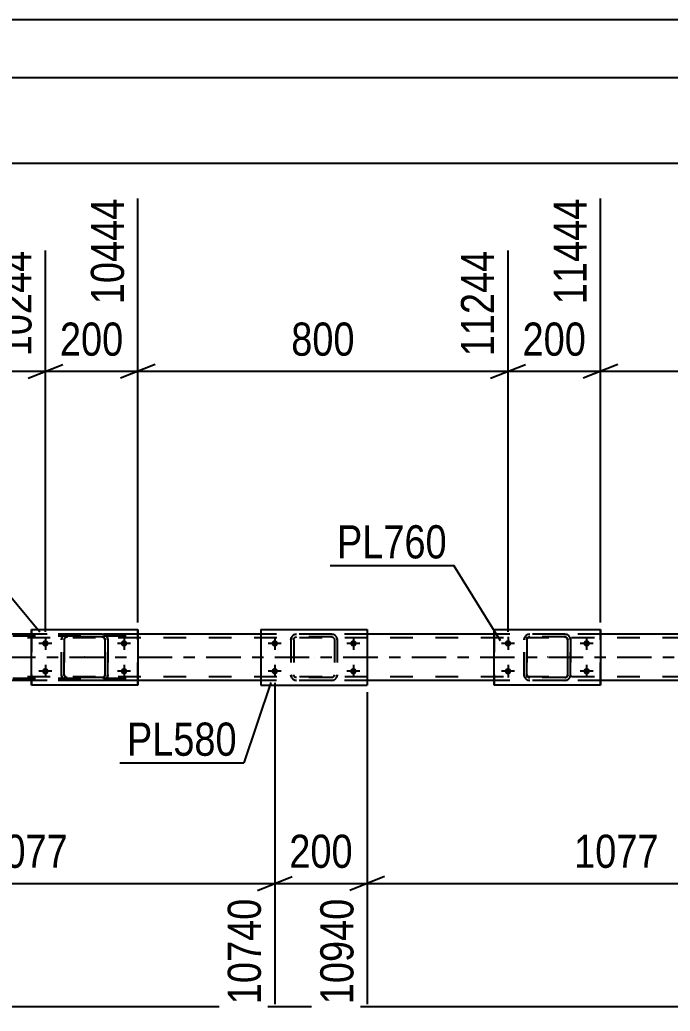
# Model space of a CAD drawing. Header units: millimetres. Extents: x -45 to 796, y -433 to 161.
# Drawn here: x 407.5 to 463.8, y 75.8 to 161.4 of the extents above; entities that cross this region are included whole.
import ezdxf

# ---------------------------------------------------------------- set-up
doc = ezdxf.new("R2010")
doc.units = ezdxf.units.MM
doc.linetypes.add('DXK_LINE_DOT2', pattern=[3.9198, 1.9599, -1.9599])
doc.linetypes.add('DXK_LINE_DOT3', pattern=[5.9187, 2.979, -0.9799, 0.9799, -0.9799])
doc.styles.add('Arial Narrow', font='ARIALN.TTF', dxfattribs={"height": 0.2})

# ---------------------------------------------------------------- blocks, each defined once
blk = doc.blocks.new('Unknown-814760973-1133')
at = {"color": 5, "linetype": 'Continuous'}
for p, q in [((795.855, 161.433), (-45.145, 161.433)), ((790.855, 156.433), (-40.145, 156.433))]:
    blk.add_line(p, q, dxfattribs=at)
blk = doc.blocks.new('Part-814760973-2641 - 2588')
at = {"color": 2, "linetype": 'Continuous'}
for p, q in [((448.551, 103.937), (448.551, 108.737)), ((448.551, 108.737), (448.551, 108.737)), ((448.551, 108.737), (457.751, 108.737)), ((457.751, 108.737), (457.751, 103.937)), ((448.551, 103.937), (448.551, 103.937)), ((457.751, 103.937), (448.551, 103.937))]:
    blk.add_line(p, q, dxfattribs=at)
at = {"color": 7, "linetype": 'DXK_LINE_DOT2'}
for p, q in [((448.551, 108.737), (448.551, 103.937)), ((448.551, 108.737), (448.551, 108.737)), ((457.751, 103.937), (457.751, 108.737)), ((448.551, 103.937), (448.551, 103.937))]:
    blk.add_line(p, q, dxfattribs=at)
blk = doc.blocks.new('Part-814760973-2642 - 2588')
at = {"color": 7, "linetype": 'DXK_LINE_DOT2'}
for p, q in [((451.146, 107.857), (451.183, 108.04)), ((451.187, 108.04), (451.151, 107.857)), ((451.457, 108.027), (451.405, 107.949)), ((451.409, 107.949), (451.461, 108.027)), ((451.443, 108.3), (451.626, 108.337)), ((451.443, 108.3), (451.447, 108.3)), ((451.631, 108.337), (451.447, 108.3)), ((451.534, 108.079), (451.457, 108.027)), ((451.461, 108.027), (451.539, 108.079)), ((451.626, 108.097), (451.534, 108.079)), ((451.539, 108.079), (451.631, 108.097)), ((454.671, 108.337), (451.626, 108.337)), ((454.671, 108.097), (451.626, 108.097)), ((454.666, 108.337), (454.85, 108.3)), ((454.758, 108.079), (454.666, 108.097)), ((454.855, 108.3), (454.671, 108.337)), ((454.671, 108.097), (454.763, 108.079)), ((454.758, 108.079), (454.763, 108.079)), ((454.836, 108.027), (454.758, 108.079)), ((454.763, 108.079), (454.841, 108.027)), ((454.888, 107.949), (454.836, 108.027)), ((454.841, 108.027), (454.893, 107.949)), ((455.11, 108.04), (455.146, 107.857)), ((455.151, 107.857), (455.114, 108.04)), ((451.146, 107.857), (451.151, 107.857)), ((451.146, 104.817), (451.146, 107.857)), ((451.151, 104.817), (451.151, 107.857)), ((451.405, 107.949), (451.386, 107.857)), ((451.391, 107.857), (451.386, 107.857)), ((451.386, 107.857), (451.386, 104.817)), ((451.391, 107.857), (451.409, 107.949)), ((451.391, 104.817), (451.391, 107.857)), ((454.906, 107.857), (454.888, 107.949)), ((454.893, 107.949), (454.911, 107.857)), ((454.911, 107.857), (454.906, 107.857)), ((454.906, 107.857), (454.906, 104.817)), ((454.911, 104.817), (454.911, 107.857)), ((455.151, 107.857), (455.146, 107.857)), ((455.146, 107.857), (455.146, 104.817)), ((455.151, 104.817), (455.151, 107.857)), ((451.151, 104.817), (451.146, 104.817)), ((451.183, 104.633), (451.146, 104.817)), ((451.151, 104.817), (451.187, 104.633)), ((451.386, 104.817), (451.391, 104.817)), ((451.386, 104.817), (451.405, 104.725)), ((451.409, 104.725), (451.391, 104.817)), ((451.405, 104.725), (451.457, 104.647)), ((451.461, 104.647), (451.409, 104.725)), ((451.457, 104.647), (451.534, 104.595)), ((451.539, 104.595), (451.461, 104.647)), ((451.534, 104.595), (451.626, 104.577)), ((451.631, 104.577), (451.539, 104.595)), ((454.671, 104.577), (451.626, 104.577)), ((454.666, 104.577), (454.758, 104.595)), ((454.763, 104.595), (454.671, 104.577)), ((454.758, 104.595), (454.836, 104.647)), ((454.758, 104.595), (454.763, 104.595)), ((454.841, 104.647), (454.763, 104.595)), ((454.836, 104.647), (454.888, 104.725)), ((454.893, 104.725), (454.841, 104.647)), ((454.888, 104.725), (454.906, 104.817)), ((454.911, 104.817), (454.893, 104.725)), ((454.906, 104.817), (454.911, 104.817)), ((455.146, 104.817), (455.11, 104.633)), ((455.114, 104.633), (455.151, 104.817)), ((455.146, 104.817), (455.151, 104.817)), ((451.443, 104.373), (451.447, 104.373)), ((451.626, 104.337), (451.443, 104.373)), ((451.447, 104.373), (451.631, 104.337)), ((454.671, 104.337), (451.626, 104.337)), ((454.85, 104.373), (454.666, 104.337)), ((454.671, 104.337), (454.855, 104.373))]:
    blk.add_line(p, q, dxfattribs=at)
at = {"color": 7, "linetype": 'DXK_LINE_DOT3'}
blk.add_line((453.154, 106.337), (453.143, 106.337), dxfattribs=at)
at = {"color": 7, "linetype": 'DXK_LINE_DOT2'}
for centre, start, end in [((451.626, 107.857), 112.5, 157.5), ((451.631, 107.857), 112.5, 157.5), ((454.666, 107.857), 22.5, 67.5), ((454.671, 107.857), 22.5, 67.5), ((451.626, 104.817), 202.5, 247.5), ((451.631, 104.817), 202.5, 247.5), ((454.666, 104.817), 292.5, 337.5), ((454.671, 104.817), 292.5, 337.5)]:
    blk.add_arc(centre, 0.48, start, end, dxfattribs=at)
blk = doc.blocks.new('Part-814760973-2647 - 2588')
at = {"color": 2, "linetype": 'Continuous'}
for p, q in [((408.551, 103.937), (408.551, 108.737)), ((408.551, 108.737), (408.551, 108.737)), ((408.551, 108.737), (417.751, 108.737)), ((417.751, 108.737), (417.751, 103.937)), ((408.551, 103.937), (408.551, 103.937)), ((417.751, 103.937), (408.551, 103.937))]:
    blk.add_line(p, q, dxfattribs=at)
at = {"color": 7, "linetype": 'DXK_LINE_DOT2'}
for p, q in [((408.551, 108.737), (408.551, 103.937)), ((408.551, 108.737), (408.551, 108.737)), ((417.751, 103.937), (417.751, 108.737)), ((408.551, 103.937), (408.551, 103.937))]:
    blk.add_line(p, q, dxfattribs=at)
blk = doc.blocks.new('Part-814760973-2648 - 2588')
at = {"color": 7, "linetype": 'DXK_LINE_DOT2'}
for p, q in [((411.146, 107.857), (411.183, 108.04)), ((411.188, 108.04), (411.151, 107.857)), ((411.457, 108.027), (411.405, 107.949)), ((411.409, 107.949), (411.461, 108.027)), ((411.443, 108.3), (411.626, 108.337)), ((411.443, 108.3), (411.447, 108.3)), ((411.631, 108.337), (411.447, 108.3)), ((411.535, 108.079), (411.457, 108.027)), ((411.461, 108.027), (411.539, 108.079)), ((411.626, 108.097), (411.535, 108.079)), ((411.539, 108.079), (411.631, 108.097)), ((414.671, 108.337), (411.626, 108.337)), ((414.671, 108.097), (411.626, 108.097)), ((414.666, 108.337), (414.85, 108.3)), ((414.758, 108.079), (414.666, 108.097)), ((414.855, 108.3), (414.671, 108.337)), ((414.671, 108.097), (414.763, 108.079)), ((414.758, 108.079), (414.763, 108.079)), ((414.836, 108.027), (414.758, 108.079)), ((414.763, 108.079), (414.841, 108.027)), ((414.888, 107.949), (414.836, 108.027)), ((414.841, 108.027), (414.893, 107.949)), ((415.11, 108.04), (415.146, 107.857)), ((415.151, 107.857), (415.114, 108.04)), ((411.146, 107.857), (411.151, 107.857)), ((411.146, 104.817), (411.146, 107.857)), ((411.151, 104.817), (411.151, 107.857)), ((411.405, 107.949), (411.386, 107.857)), ((411.391, 107.857), (411.386, 107.857)), ((411.386, 107.857), (411.386, 104.817)), ((411.391, 107.857), (411.409, 107.949)), ((411.391, 104.817), (411.391, 107.857)), ((414.906, 107.857), (414.888, 107.949)), ((414.893, 107.949), (414.911, 107.857)), ((414.911, 107.857), (414.906, 107.857)), ((414.906, 107.857), (414.906, 104.817)), ((414.911, 104.817), (414.911, 107.857)), ((415.151, 107.857), (415.146, 107.857)), ((415.146, 107.857), (415.146, 104.817)), ((415.151, 104.817), (415.151, 107.857)), ((411.151, 104.817), (411.146, 104.817)), ((411.183, 104.633), (411.146, 104.817)), ((411.151, 104.817), (411.188, 104.633)), ((411.386, 104.817), (411.391, 104.817)), ((411.386, 104.817), (411.405, 104.725)), ((411.409, 104.725), (411.391, 104.817)), ((411.405, 104.725), (411.457, 104.647)), ((411.461, 104.647), (411.409, 104.725)), ((411.457, 104.647), (411.535, 104.595)), ((411.539, 104.595), (411.461, 104.647)), ((411.535, 104.595), (411.626, 104.577)), ((411.631, 104.577), (411.539, 104.595)), ((414.671, 104.577), (411.626, 104.577)), ((414.666, 104.577), (414.758, 104.595)), ((414.763, 104.595), (414.671, 104.577)), ((414.758, 104.595), (414.836, 104.647)), ((414.758, 104.595), (414.763, 104.595)), ((414.841, 104.647), (414.763, 104.595)), ((414.836, 104.647), (414.888, 104.725)), ((414.893, 104.725), (414.841, 104.647)), ((414.888, 104.725), (414.906, 104.817)), ((414.911, 104.817), (414.893, 104.725)), ((414.906, 104.817), (414.911, 104.817)), ((415.146, 104.817), (415.11, 104.633)), ((415.114, 104.633), (415.151, 104.817)), ((415.146, 104.817), (415.151, 104.817)), ((411.443, 104.373), (411.447, 104.373)), ((411.626, 104.337), (411.443, 104.373)), ((411.447, 104.373), (411.631, 104.337)), ((414.671, 104.337), (411.626, 104.337)), ((414.85, 104.373), (414.666, 104.337)), ((414.671, 104.337), (414.855, 104.373))]:
    blk.add_line(p, q, dxfattribs=at)
at = {"color": 7, "linetype": 'DXK_LINE_DOT3'}
blk.add_line((413.154, 106.337), (413.143, 106.337), dxfattribs=at)
at = {"color": 7, "linetype": 'DXK_LINE_DOT2'}
for centre, start, end in [((411.626, 107.857), 112.5, 157.5), ((411.631, 107.857), 112.5, 157.5), ((414.666, 107.857), 22.5, 67.5), ((414.671, 107.857), 22.5, 67.5), ((411.626, 104.817), 202.5, 247.5), ((411.631, 104.817), 202.5, 247.5), ((414.666, 104.817), 292.5, 337.5), ((414.671, 104.817), 292.5, 337.5)]:
    blk.add_arc(centre, 0.48, start, end, dxfattribs=at)
blk = doc.blocks.new('Part-814760973-2679 - 2588')
at = {"color": 7, "linetype": 'DXK_LINE_DOT2'}
for p, q in [((401.103, 108.139), (401.077, 108.017)), ((401.077, 108.017), (401.077, 104.657)), ((401.247, 108.017), (401.26, 108.078)), ((401.247, 108.017), (401.247, 104.657)), ((401.26, 108.078), (401.297, 108.13)), ((401.418, 108.337), (401.287, 108.312)), ((401.297, 108.13), (401.328, 108.149)), ((401.328, 108.149), (401.352, 108.165)), ((401.352, 108.165), (401.418, 108.177)), ((416.747, 108.337), (401.418, 108.337)), ((416.747, 108.177), (401.418, 108.177)), ((405.124, 108.312), (404.993, 108.337)), ((404.993, 108.177), (405.058, 108.165)), ((405.058, 108.165), (405.114, 108.13)), ((405.114, 108.13), (405.151, 108.078)), ((405.151, 108.078), (405.163, 108.017)), ((405.163, 108.017), (405.163, 104.657)), ((405.334, 108.017), (405.308, 108.139)), ((405.334, 108.017), (405.334, 104.657)), ((401.077, 104.657), (401.103, 104.534)), ((401.26, 104.596), (401.247, 104.657)), ((401.297, 104.544), (401.26, 104.596)), ((401.352, 104.509), (401.297, 104.544)), ((405.083, 104.524), (405.114, 104.544)), ((405.151, 104.596), (405.114, 104.544)), ((405.163, 104.657), (405.151, 104.596)), ((405.308, 104.534), (405.334, 104.657)), ((401.287, 104.361), (401.418, 104.337)), ((401.418, 104.497), (401.352, 104.509)), ((416.747, 104.497), (401.418, 104.497)), ((416.747, 104.337), (401.418, 104.337)), ((404.993, 104.497), (405.058, 104.509)), ((404.993, 104.337), (405.124, 104.361)), ((405.058, 104.509), (405.083, 104.524))]:
    blk.add_line(p, q, dxfattribs=at)
for centre, start, end in [((401.405, 108.003), 110.75831, 155.68004), ((401.405, 104.671), 204.31996, 249.24168)]:
    blk.add_arc(centre, 0.331, start, end, dxfattribs=at)
blk = doc.blocks.new('Bolt-814760973-2854 - 2588')
at = {"linetype": 'Continuous'}
for points in [[(429.585, 107.257, -1), (429.585, 107.817, -1)], [(436.385, 107.257, -1), (436.385, 107.817, -1)], [(429.585, 104.857, -1), (429.585, 105.417, -1)], [(436.385, 104.857, -1), (436.385, 105.417, -1)]]:
    blk.add_hatch(color=1, dxfattribs=at).paths.add_polyline_path(points)
at = {"color": 1, "linetype": 'Continuous'}
for p, q in [((429.585, 108.097), (429.585, 106.977)), ((436.385, 108.097), (436.385, 106.977)), ((430.145, 107.537), (429.025, 107.537)), ((436.945, 107.537), (435.825, 107.537)), ((429.585, 105.697), (429.585, 104.577)), ((436.385, 105.697), (436.385, 104.577)), ((430.145, 105.137), (429.025, 105.137)), ((436.945, 105.137), (435.825, 105.137))]:
    blk.add_line(p, q, dxfattribs=at)
blk = doc.blocks.new('Bolt-814760973-2852 - 2588')
at = {"linetype": 'Continuous'}
for points in [[(449.471, 107.537), (449.477, 107.595), (449.495, 107.651), (449.525, 107.701), (449.564, 107.745), (449.611, 107.779), (449.665, 107.803), (449.722, 107.815), (449.78, 107.815), (449.838, 107.803), (449.891, 107.779), (449.938, 107.745), (449.978, 107.701), (450.007, 107.651), (450.025, 107.595), (450.031, 107.537), (450.025, 107.479), (450.007, 107.423), (449.978, 107.372), (449.938, 107.329), (449.891, 107.294), (449.838, 107.271), (449.78, 107.258), (449.722, 107.258), (449.665, 107.271), (449.611, 107.294), (449.564, 107.329), (449.525, 107.372), (449.495, 107.423), (449.477, 107.479)], [(456.271, 107.537), (456.277, 107.595), (456.295, 107.651), (456.325, 107.701), (456.364, 107.745), (456.411, 107.779), (456.465, 107.803), (456.522, 107.815), (456.58, 107.815), (456.638, 107.803), (456.691, 107.779), (456.738, 107.745), (456.778, 107.701), (456.807, 107.651), (456.825, 107.595), (456.831, 107.537), (456.825, 107.479), (456.807, 107.423), (456.778, 107.372), (456.738, 107.329), (456.691, 107.294), (456.638, 107.271), (456.58, 107.258), (456.522, 107.258), (456.465, 107.271), (456.411, 107.294), (456.364, 107.329), (456.325, 107.372), (456.295, 107.423), (456.277, 107.479)], [(449.471, 105.137), (449.477, 105.195), (449.495, 105.251), (449.525, 105.301), (449.564, 105.345), (449.611, 105.379), (449.665, 105.403), (449.722, 105.415), (449.78, 105.415), (449.838, 105.403), (449.891, 105.379), (449.938, 105.345), (449.978, 105.301), (450.007, 105.251), (450.025, 105.195), (450.031, 105.137), (450.025, 105.079), (450.007, 105.023), (449.978, 104.972), (449.938, 104.929), (449.891, 104.894), (449.838, 104.871), (449.78, 104.858), (449.722, 104.858), (449.665, 104.871), (449.611, 104.894), (449.564, 104.929), (449.525, 104.972), (449.495, 105.023), (449.477, 105.079)], [(456.271, 105.137), (456.277, 105.195), (456.295, 105.251), (456.325, 105.301), (456.364, 105.345), (456.411, 105.379), (456.465, 105.403), (456.522, 105.415), (456.58, 105.415), (456.638, 105.403), (456.691, 105.379), (456.738, 105.345), (456.778, 105.301), (456.807, 105.251), (456.825, 105.195), (456.831, 105.137), (456.825, 105.079), (456.807, 105.023), (456.778, 104.972), (456.738, 104.929), (456.691, 104.894), (456.638, 104.871), (456.58, 104.858), (456.522, 104.858), (456.465, 104.871), (456.411, 104.894), (456.364, 104.929), (456.325, 104.972), (456.295, 105.023), (456.277, 105.079)]]:
    blk.add_hatch(color=1, dxfattribs=at).paths.add_polyline_path(points)
at = {"color": 1, "linetype": 'Continuous'}
for p, q in [((449.751, 108.097), (449.751, 106.977)), ((456.551, 108.097), (456.551, 106.977)), ((450.311, 107.537), (449.191, 107.537)), ((457.111, 107.537), (455.991, 107.537)), ((449.751, 105.697), (449.751, 104.577)), ((456.551, 105.697), (456.551, 104.577)), ((450.311, 105.137), (449.191, 105.137)), ((457.111, 105.137), (455.991, 105.137))]:
    blk.add_line(p, q, dxfattribs=at)
blk = doc.blocks.new('Bolt-814760973-2853 - 2588')
at = {"linetype": 'Continuous'}
for points in [[(409.471, 107.537), (409.477, 107.595), (409.495, 107.651), (409.525, 107.701), (409.564, 107.745), (409.611, 107.779), (409.665, 107.803), (409.722, 107.815), (409.78, 107.815), (409.838, 107.803), (409.891, 107.779), (409.939, 107.745), (409.978, 107.701), (410.007, 107.651), (410.025, 107.595), (410.031, 107.537), (410.025, 107.479), (410.007, 107.423), (409.978, 107.372), (409.939, 107.329), (409.891, 107.294), (409.838, 107.271), (409.78, 107.258), (409.722, 107.258), (409.665, 107.271), (409.611, 107.294), (409.564, 107.329), (409.525, 107.372), (409.495, 107.423), (409.477, 107.479)], [(416.271, 107.537), (416.277, 107.595), (416.295, 107.651), (416.325, 107.701), (416.364, 107.745), (416.411, 107.779), (416.465, 107.803), (416.522, 107.815), (416.58, 107.815), (416.638, 107.803), (416.691, 107.779), (416.739, 107.745), (416.778, 107.701), (416.807, 107.651), (416.825, 107.595), (416.831, 107.537), (416.825, 107.479), (416.807, 107.423), (416.778, 107.372), (416.739, 107.329), (416.691, 107.294), (416.638, 107.271), (416.58, 107.258), (416.522, 107.258), (416.465, 107.271), (416.411, 107.294), (416.364, 107.329), (416.325, 107.372), (416.295, 107.423), (416.277, 107.479)], [(409.471, 105.137), (409.477, 105.195), (409.495, 105.251), (409.525, 105.301), (409.564, 105.345), (409.611, 105.379), (409.665, 105.403), (409.722, 105.415), (409.78, 105.415), (409.838, 105.403), (409.891, 105.379), (409.939, 105.345), (409.978, 105.301), (410.007, 105.251), (410.025, 105.195), (410.031, 105.137), (410.025, 105.079), (410.007, 105.023), (409.978, 104.972), (409.939, 104.929), (409.891, 104.894), (409.838, 104.871), (409.78, 104.858), (409.722, 104.858), (409.665, 104.871), (409.611, 104.894), (409.564, 104.929), (409.525, 104.972), (409.495, 105.023), (409.477, 105.079)], [(416.271, 105.137), (416.277, 105.195), (416.295, 105.251), (416.325, 105.301), (416.364, 105.345), (416.411, 105.379), (416.465, 105.403), (416.522, 105.415), (416.58, 105.415), (416.638, 105.403), (416.691, 105.379), (416.739, 105.345), (416.778, 105.301), (416.807, 105.251), (416.825, 105.195), (416.831, 105.137), (416.825, 105.079), (416.807, 105.023), (416.778, 104.972), (416.739, 104.929), (416.691, 104.894), (416.638, 104.871), (416.58, 104.858), (416.522, 104.858), (416.465, 104.871), (416.411, 104.894), (416.364, 104.929), (416.325, 104.972), (416.295, 105.023), (416.277, 105.079)]]:
    blk.add_hatch(color=1, dxfattribs=at).paths.add_polyline_path(points)
at = {"color": 1, "linetype": 'Continuous'}
for p, q in [((409.751, 108.097), (409.751, 106.977)), ((416.551, 108.097), (416.551, 106.977)), ((410.311, 107.537), (409.191, 107.537)), ((417.111, 107.537), (415.991, 107.537)), ((409.751, 105.697), (409.751, 104.577)), ((416.551, 105.697), (416.551, 104.577)), ((410.311, 105.137), (409.191, 105.137)), ((417.111, 105.137), (415.991, 105.137))]:
    blk.add_line(p, q, dxfattribs=at)
blk = doc.blocks.new('Part-814760973-2881 - 2588')
at = {"color": 2, "linetype": 'Continuous'}
for p, q in [((428.385, 108.737), (428.385, 103.937)), ((428.385, 108.737), (437.585, 108.737)), ((437.585, 108.737), (437.585, 103.937)), ((428.385, 103.937), (437.585, 103.937))]:
    blk.add_line(p, q, dxfattribs=at)
blk = doc.blocks.new('Part-814760973-2882 - 2588')
at = {"color": 7, "linetype": 'DXK_LINE_DOT2'}
for p, q in [((430.985, 107.857), (431.021, 108.04)), ((431.021, 108.04), (430.985, 107.857)), ((431.243, 107.949), (431.295, 108.027)), ((431.281, 108.3), (431.465, 108.337)), ((431.465, 108.337), (431.281, 108.3)), ((431.295, 108.027), (431.373, 108.079)), ((431.373, 108.079), (431.465, 108.097)), ((434.505, 108.337), (431.465, 108.337)), ((434.505, 108.097), (431.465, 108.097)), ((434.505, 108.337), (434.688, 108.3)), ((434.688, 108.3), (434.505, 108.337)), ((434.505, 108.097), (434.597, 108.079)), ((434.597, 108.079), (434.674, 108.027)), ((434.674, 108.027), (434.726, 107.949)), ((434.948, 108.04), (434.985, 107.857)), ((434.985, 107.857), (434.948, 108.04)), ((430.985, 107.857), (430.985, 104.817)), ((431.225, 107.857), (431.243, 107.949)), ((431.225, 107.857), (431.225, 104.817)), ((434.726, 107.949), (434.745, 107.857)), ((434.745, 107.857), (434.745, 104.817)), ((434.985, 107.857), (434.985, 104.817)), ((431.021, 104.633), (430.985, 104.817)), ((430.985, 104.817), (431.021, 104.633)), ((431.243, 104.725), (431.225, 104.817)), ((431.295, 104.647), (431.243, 104.725)), ((431.373, 104.595), (431.295, 104.647)), ((431.465, 104.577), (431.373, 104.595)), ((434.505, 104.577), (431.465, 104.577)), ((434.597, 104.595), (434.505, 104.577)), ((434.674, 104.647), (434.597, 104.595)), ((434.726, 104.725), (434.674, 104.647)), ((434.745, 104.817), (434.726, 104.725)), ((434.985, 104.817), (434.948, 104.633)), ((434.948, 104.633), (434.985, 104.817)), ((431.465, 104.337), (431.281, 104.373)), ((431.281, 104.373), (431.465, 104.337)), ((434.505, 104.337), (431.465, 104.337)), ((434.688, 104.373), (434.505, 104.337)), ((434.505, 104.337), (434.688, 104.373))]:
    blk.add_line(p, q, dxfattribs=at)
at = {"color": 7, "linetype": 'DXK_LINE_DOT3'}
blk.add_line((432.985, 106.337), (432.985, 106.337), dxfattribs=at)
at = {"color": 7, "linetype": 'DXK_LINE_DOT2'}
for centre, start, end in [((431.465, 107.857), 112.5, 157.5), ((431.465, 107.857), 112.5, 157.5), ((434.505, 107.857), 22.5, 67.5), ((434.505, 107.857), 22.5, 67.5), ((431.465, 104.817), 202.5, 247.5), ((431.465, 104.817), 202.5, 247.5), ((434.505, 104.817), 292.5, 337.5), ((434.505, 104.817), 292.5, 337.5)]:
    blk.add_arc(centre, 0.48, start, end, dxfattribs=at)
blk = doc.blocks.new('Part-814760973-2895 - 2588')
at = {"color": 7, "linetype": 'DXK_LINE_DOT2'}
for p, q in [((715.922, 108.017), (38.953, 108.017)), ((417.751, 108.337), (408.551, 108.337)), ((437.585, 108.337), (428.385, 108.337)), ((457.751, 108.337), (448.551, 108.337)), ((715.922, 104.657), (38.953, 104.657)), ((417.751, 104.337), (408.551, 104.337)), ((437.585, 104.337), (428.385, 104.337)), ((457.751, 104.337), (448.551, 104.337))]:
    blk.add_line(p, q, dxfattribs=at)
at = {"color": 2, "linetype": 'Continuous'}
for p, q in [((408.551, 108.337), (386.504, 108.337)), ((428.385, 108.337), (417.751, 108.337)), ((448.551, 108.337), (437.585, 108.337)), ((479.465, 108.337), (457.751, 108.337)), ((408.551, 104.337), (386.504, 104.337)), ((428.385, 104.337), (417.751, 104.337)), ((448.551, 104.337), (437.585, 104.337)), ((479.465, 104.337), (457.751, 104.337))]:
    blk.add_line(p, q, dxfattribs=at)
at = {"color": 7, "linetype": 'DXK_LINE_DOT3'}
blk.add_line((38.953, 106.337), (715.922, 106.337), dxfattribs=at)
blk = doc.blocks.new('StraightDimension-814760973-3057 - 2588')
at = {"color": 7, "linetype": 'Continuous'}
blk.add_line((-0.328, 149.035), (716.562, 149.035), dxfattribs=at)
blk = doc.blocks.new('StraightDimension-814760973-23364 - 2588')
at = {"color": 7, "linetype": 'Continuous'}
for p, q in [((480.665, 104.137), (480.665, 76.352)), ((437.585, 103.337), (437.585, 76.352)), ((439.085, 87.392), (436.085, 86.192)), ((437.585, 86.792), (480.665, 86.792)), ((479.165, 86.192), (482.165, 87.392))]:
    blk.add_line(p, q, dxfattribs=at)
at = {"color": 0}
blk.add_wipeout([(463.381, 87.542), (463.381, 91.742), (454.869, 91.742), (454.869, 87.542)], dxfattribs=at)
at = {"color": 3, "style": 'Arial Narrow'}
blk.add_text('1077', height=2.8633, dxfattribs=at).set_placement((455.469, 88.142))
at = {"color": 0, "linetype": 'Continuous'}
blk.add_wipeout([(480.065, 86.092), (475.865, 86.092), (475.865, 75.752), (480.065, 75.752)], dxfattribs=at)
at = {"color": 3, "linetype": 'Continuous', "style": 'Arial Narrow'}
blk.add_text('12017', height=2.8633, rotation=90.00021, dxfattribs=at).set_placement((479.465, 76.352))
blk = doc.blocks.new('StraightDimension-814760973-22945 - 2588')
at = {"color": 7, "linetype": 'Continuous'}
for p, q in [((417.751, 109.337), (417.751, 145.995)), ((409.752, 108.537), (409.752, 141.495)), ((408.252, 130.454), (411.252, 131.654)), ((419.251, 131.654), (416.251, 130.454)), ((409.752, 131.054), (417.751, 131.054))]:
    blk.add_line(p, q, dxfattribs=at)
at = {"color": 0}
blk.add_wipeout([(417.094, 131.804), (417.094, 136.004), (410.409, 136.004), (410.409, 131.804)], dxfattribs=at)
at = {"color": 3, "style": 'Arial Narrow'}
blk.add_text('200', height=2.8633, dxfattribs=at).set_placement((411.009, 132.404))
at = {"color": 0, "linetype": 'Continuous'}
blk.add_wipeout([(417.151, 146.595), (412.951, 146.595), (412.951, 136.254), (417.151, 136.254)], dxfattribs=at)
at = {"color": 3, "linetype": 'Continuous', "style": 'Arial Narrow'}
blk.add_text('10444', height=2.8633, rotation=90.00021, dxfattribs=at).set_placement((416.551, 136.854))
blk = doc.blocks.new('StraightDimension-814760973-22942 - 2588')
at = {"color": 7, "linetype": 'Continuous'}
for p, q in [((457.751, 109.337), (457.751, 145.995)), ((489.754, 108.537), (489.754, 141.495)), ((459.251, 131.654), (456.251, 130.454)), ((488.254, 130.454), (491.254, 131.654)), ((457.751, 131.054), (489.754, 131.054))]:
    blk.add_line(p, q, dxfattribs=at)
at = {"color": 0}
blk.add_wipeout([(477.095, 131.804), (477.095, 136.004), (470.41, 136.004), (470.41, 131.804)], dxfattribs=at)
at = {"color": 3, "style": 'Arial Narrow'}
blk.add_text('800', height=2.8633, dxfattribs=at).set_placement((471.01, 132.404))
at = {"color": 0, "linetype": 'Continuous'}
blk.add_wipeout([(489.154, 142.095), (484.954, 142.095), (484.954, 131.754), (489.154, 131.754)], dxfattribs=at)
at = {"color": 3, "linetype": 'Continuous', "style": 'Arial Narrow'}
blk.add_text('12244', height=2.8633, rotation=90.00021, dxfattribs=at).set_placement((488.554, 132.354))
blk = doc.blocks.new('StraightDimension-814760973-3015 - 2588')
at = {"color": 7, "linetype": 'Continuous'}
blk.add_line((0.312, 76.162), (715.922, 76.162), dxfattribs=at)
blk = doc.blocks.new('StraightDimension-814760973-22943 - 2588')
at = {"color": 7, "linetype": 'Continuous'}
for p, q in [((457.751, 109.337), (457.751, 145.995)), ((449.751, 108.537), (449.751, 141.495)), ((448.251, 130.454), (451.251, 131.654)), ((459.251, 131.654), (456.251, 130.454)), ((449.751, 131.054), (457.751, 131.054))]:
    blk.add_line(p, q, dxfattribs=at)
at = {"color": 0}
blk.add_wipeout([(457.093, 131.804), (457.093, 136.004), (450.409, 136.004), (450.409, 131.804)], dxfattribs=at)
at = {"color": 3, "style": 'Arial Narrow'}
blk.add_text('200', height=2.8633, dxfattribs=at).set_placement((451.009, 132.404))
at = {"color": 0, "linetype": 'Continuous'}
blk.add_wipeout([(457.151, 146.595), (452.951, 146.595), (452.951, 136.254), (457.151, 136.254)], dxfattribs=at)
at = {"color": 3, "linetype": 'Continuous', "style": 'Arial Narrow'}
blk.add_text('11444', height=2.8633, rotation=90.00021, dxfattribs=at).set_placement((456.551, 136.854))
blk = doc.blocks.new('StraightDimension-814760973-22944 - 2588')
at = {"color": 7, "linetype": 'Continuous'}
for p, q in [((417.751, 109.337), (417.751, 145.995)), ((449.751, 108.537), (449.751, 141.495)), ((419.251, 131.654), (416.251, 130.454)), ((448.251, 130.454), (451.251, 131.654)), ((417.751, 131.054), (449.751, 131.054))]:
    blk.add_line(p, q, dxfattribs=at)
at = {"color": 0}
blk.add_wipeout([(437.093, 131.804), (437.093, 136.004), (430.409, 136.004), (430.409, 131.804)], dxfattribs=at)
at = {"color": 3, "style": 'Arial Narrow'}
blk.add_text('800', height=2.8633, dxfattribs=at).set_placement((431.009, 132.404))
at = {"color": 0, "linetype": 'Continuous'}
blk.add_wipeout([(449.151, 142.095), (444.951, 142.095), (444.951, 131.754), (449.151, 131.754)], dxfattribs=at)
at = {"color": 3, "linetype": 'Continuous', "style": 'Arial Narrow'}
blk.add_text('11244', height=2.8633, rotation=90.00021, dxfattribs=at).set_placement((448.551, 132.354))
blk = doc.blocks.new('StraightDimension-814760973-22946 - 2588')
at = {"color": 7, "linetype": 'Continuous'}
for p, q in [((377.751, 109.337), (377.751, 144.167)), ((409.752, 108.537), (409.752, 141.495)), ((379.251, 131.654), (376.251, 130.454)), ((408.252, 130.454), (411.252, 131.654)), ((377.751, 131.054), (409.752, 131.054))]:
    blk.add_line(p, q, dxfattribs=at)
at = {"color": 0}
blk.add_wipeout([(397.093, 131.804), (397.093, 136.004), (390.409, 136.004), (390.409, 131.804)], dxfattribs=at)
at = {"color": 3, "style": 'Arial Narrow'}
blk.add_text('800', height=2.8633, dxfattribs=at).set_placement((391.009, 132.404))
at = {"color": 0, "linetype": 'Continuous'}
blk.add_wipeout([(409.151, 142.095), (404.951, 142.095), (404.952, 131.754), (409.152, 131.754)], dxfattribs=at)
at = {"color": 3, "linetype": 'Continuous', "style": 'Arial Narrow'}
blk.add_text('10244', height=2.8633, rotation=90.00021, dxfattribs=at).set_placement((408.552, 132.354))
blk = doc.blocks.new('StraightDimension-814760973-23365 - 2588')
at = {"color": 7, "linetype": 'Continuous'}
for p, q in [((429.585, 104.137), (429.585, 76.352)), ((437.585, 103.337), (437.585, 76.352)), ((428.085, 86.192), (431.085, 87.392)), ((429.585, 86.792), (437.585, 86.792)), ((439.085, 87.392), (436.085, 86.192))]:
    blk.add_line(p, q, dxfattribs=at)
at = {"color": 0}
blk.add_wipeout([(436.927, 87.542), (436.927, 91.742), (430.243, 91.742), (430.243, 87.542)], dxfattribs=at)
at = {"color": 0, "linetype": 'Continuous'}
blk.add_wipeout([(436.985, 86.092), (432.785, 86.092), (432.785, 75.752), (436.985, 75.752)], dxfattribs=at)
at = {"color": 3, "style": 'Arial Narrow'}
blk.add_text('200', height=2.8633, dxfattribs=at).set_placement((430.843, 88.142))
at = {"color": 3, "linetype": 'Continuous', "style": 'Arial Narrow'}
blk.add_text('10940', height=2.8633, rotation=90.00021, dxfattribs=at).set_placement((436.385, 76.352))
blk = doc.blocks.new('StraightDimension-814760973-23366 - 2588')
at = {"color": 7, "linetype": 'Continuous'}
for p, q in [((429.585, 104.137), (429.585, 76.352)), ((386.504, 103.337), (386.504, 78.18)), ((388.004, 87.392), (385.004, 86.192)), ((386.504, 86.792), (429.585, 86.792)), ((428.085, 86.192), (431.085, 87.392))]:
    blk.add_line(p, q, dxfattribs=at)
at = {"color": 0}
blk.add_wipeout([(412.301, 87.542), (412.301, 91.742), (403.788, 91.742), (403.788, 87.542)], dxfattribs=at)
at = {"color": 3, "style": 'Arial Narrow'}
blk.add_text('1077', height=2.8633, dxfattribs=at).set_placement((404.388, 88.142))
at = {"color": 0, "linetype": 'Continuous'}
blk.add_wipeout([(428.985, 86.092), (424.785, 86.092), (424.785, 75.752), (428.985, 75.752)], dxfattribs=at)
at = {"color": 3, "linetype": 'Continuous', "style": 'Arial Narrow'}
blk.add_text('10740', height=2.8633, rotation=90.00021, dxfattribs=at).set_placement((428.385, 76.352))
blk = doc.blocks.new('Mark-814760973-2637 - 2588')
at = {"color": 30, "linetype": 'Continuous'}
for p in [(434.363, 114.285), (449.099, 107.753)]:
    blk.add_line(p, (445.066, 114.285), dxfattribs=at)
at = {"color": 0}
blk.add_wipeout([(444.466, 114.885), (444.466, 117.885), (434.963, 117.885), (434.963, 114.885)], dxfattribs=at)
blk.add_wipeout([(444.466, 114.885), (444.466, 117.885), (434.963, 117.885), (434.963, 114.885)], dxfattribs=at)
at = {"color": 3, "style": 'Arial Narrow'}
blk.add_text('PL760', height=2.8633, dxfattribs=at).set_placement((434.963, 114.885))
blk = doc.blocks.new('Mark-814760973-2643 - 2588')
at = {"color": 30, "linetype": 'Continuous'}
for p in [(394.16, 113.803), (409.264, 108.513)]:
    blk.add_line(p, (404.864, 113.803), dxfattribs=at)
at = {"color": 0}
blk.add_wipeout([(404.264, 114.403), (404.264, 117.403), (394.76, 117.403), (394.76, 114.403)], dxfattribs=at)
blk.add_wipeout([(404.264, 114.403), (404.264, 117.403), (394.76, 117.403), (394.76, 114.403)], dxfattribs=at)
at = {"color": 3, "style": 'Arial Narrow'}
blk.add_text('PL760', height=2.8633, dxfattribs=at).set_placement((394.76, 114.403))
blk = doc.blocks.new('Mark-814760973-2877 - 2588')
at = {"color": 30, "linetype": 'Continuous'}
for p in [(429.239, 104.146), (416.202, 97.229)]:
    blk.add_line(p, (426.906, 97.229), dxfattribs=at)
at = {"color": 0}
blk.add_wipeout([(426.306, 97.829), (426.306, 100.829), (416.802, 100.829), (416.802, 97.829)], dxfattribs=at)
blk.add_wipeout([(426.306, 97.829), (426.306, 100.829), (416.802, 100.829), (416.802, 97.829)], dxfattribs=at)
at = {"color": 3, "style": 'Arial Narrow'}
blk.add_text('PL580', height=2.8633, dxfattribs=at).set_placement((416.802, 97.829))

msp = doc.modelspace()

# ---------------------------------------------------------------- block references
for name in ['Unknown-814760973-1133', 'Part-814760973-2895 - 2588', 'Part-814760973-2679 - 2588', 'Part-814760973-2647 - 2588', 'Bolt-814760973-2853 - 2588', 'Part-814760973-2648 - 2588', 'Part-814760973-2881 - 2588', 'Bolt-814760973-2854 - 2588', 'Part-814760973-2882 - 2588', 'Part-814760973-2641 - 2588', 'Bolt-814760973-2852 - 2588', 'Part-814760973-2642 - 2588']:
    msp.add_blockref(name, (0, 0))

# ---------------------------------------------------------------- next in the draw order: block references
for name in ['StraightDimension-814760973-3057 - 2588', 'StraightDimension-814760973-23364 - 2588']:
    msp.add_blockref(name, (0, 0))

# ---------------------------------------------------------------- next in the draw order: block references
for name in ['StraightDimension-814760973-22945 - 2588', 'StraightDimension-814760973-22942 - 2588', 'StraightDimension-814760973-3015 - 2588']:
    msp.add_blockref(name, (0, 0))

# ---------------------------------------------------------------- next in the draw order: block references
for name in ['StraightDimension-814760973-22943 - 2588', 'StraightDimension-814760973-22946 - 2588', 'StraightDimension-814760973-23365 - 2588']:
    msp.add_blockref(name, (0, 0))

# ---------------------------------------------------------------- next in the draw order: block references
for name in ['StraightDimension-814760973-22944 - 2588', 'Mark-814760973-2643 - 2588', 'StraightDimension-814760973-23366 - 2588']:
    msp.add_blockref(name, (0, 0))

# ---------------------------------------------------------------- next in the draw order: block references
for name in ['Mark-814760973-2637 - 2588', 'Mark-814760973-2877 - 2588']:
    msp.add_blockref(name, (0, 0))

doc.saveas('drawing.dxf')
